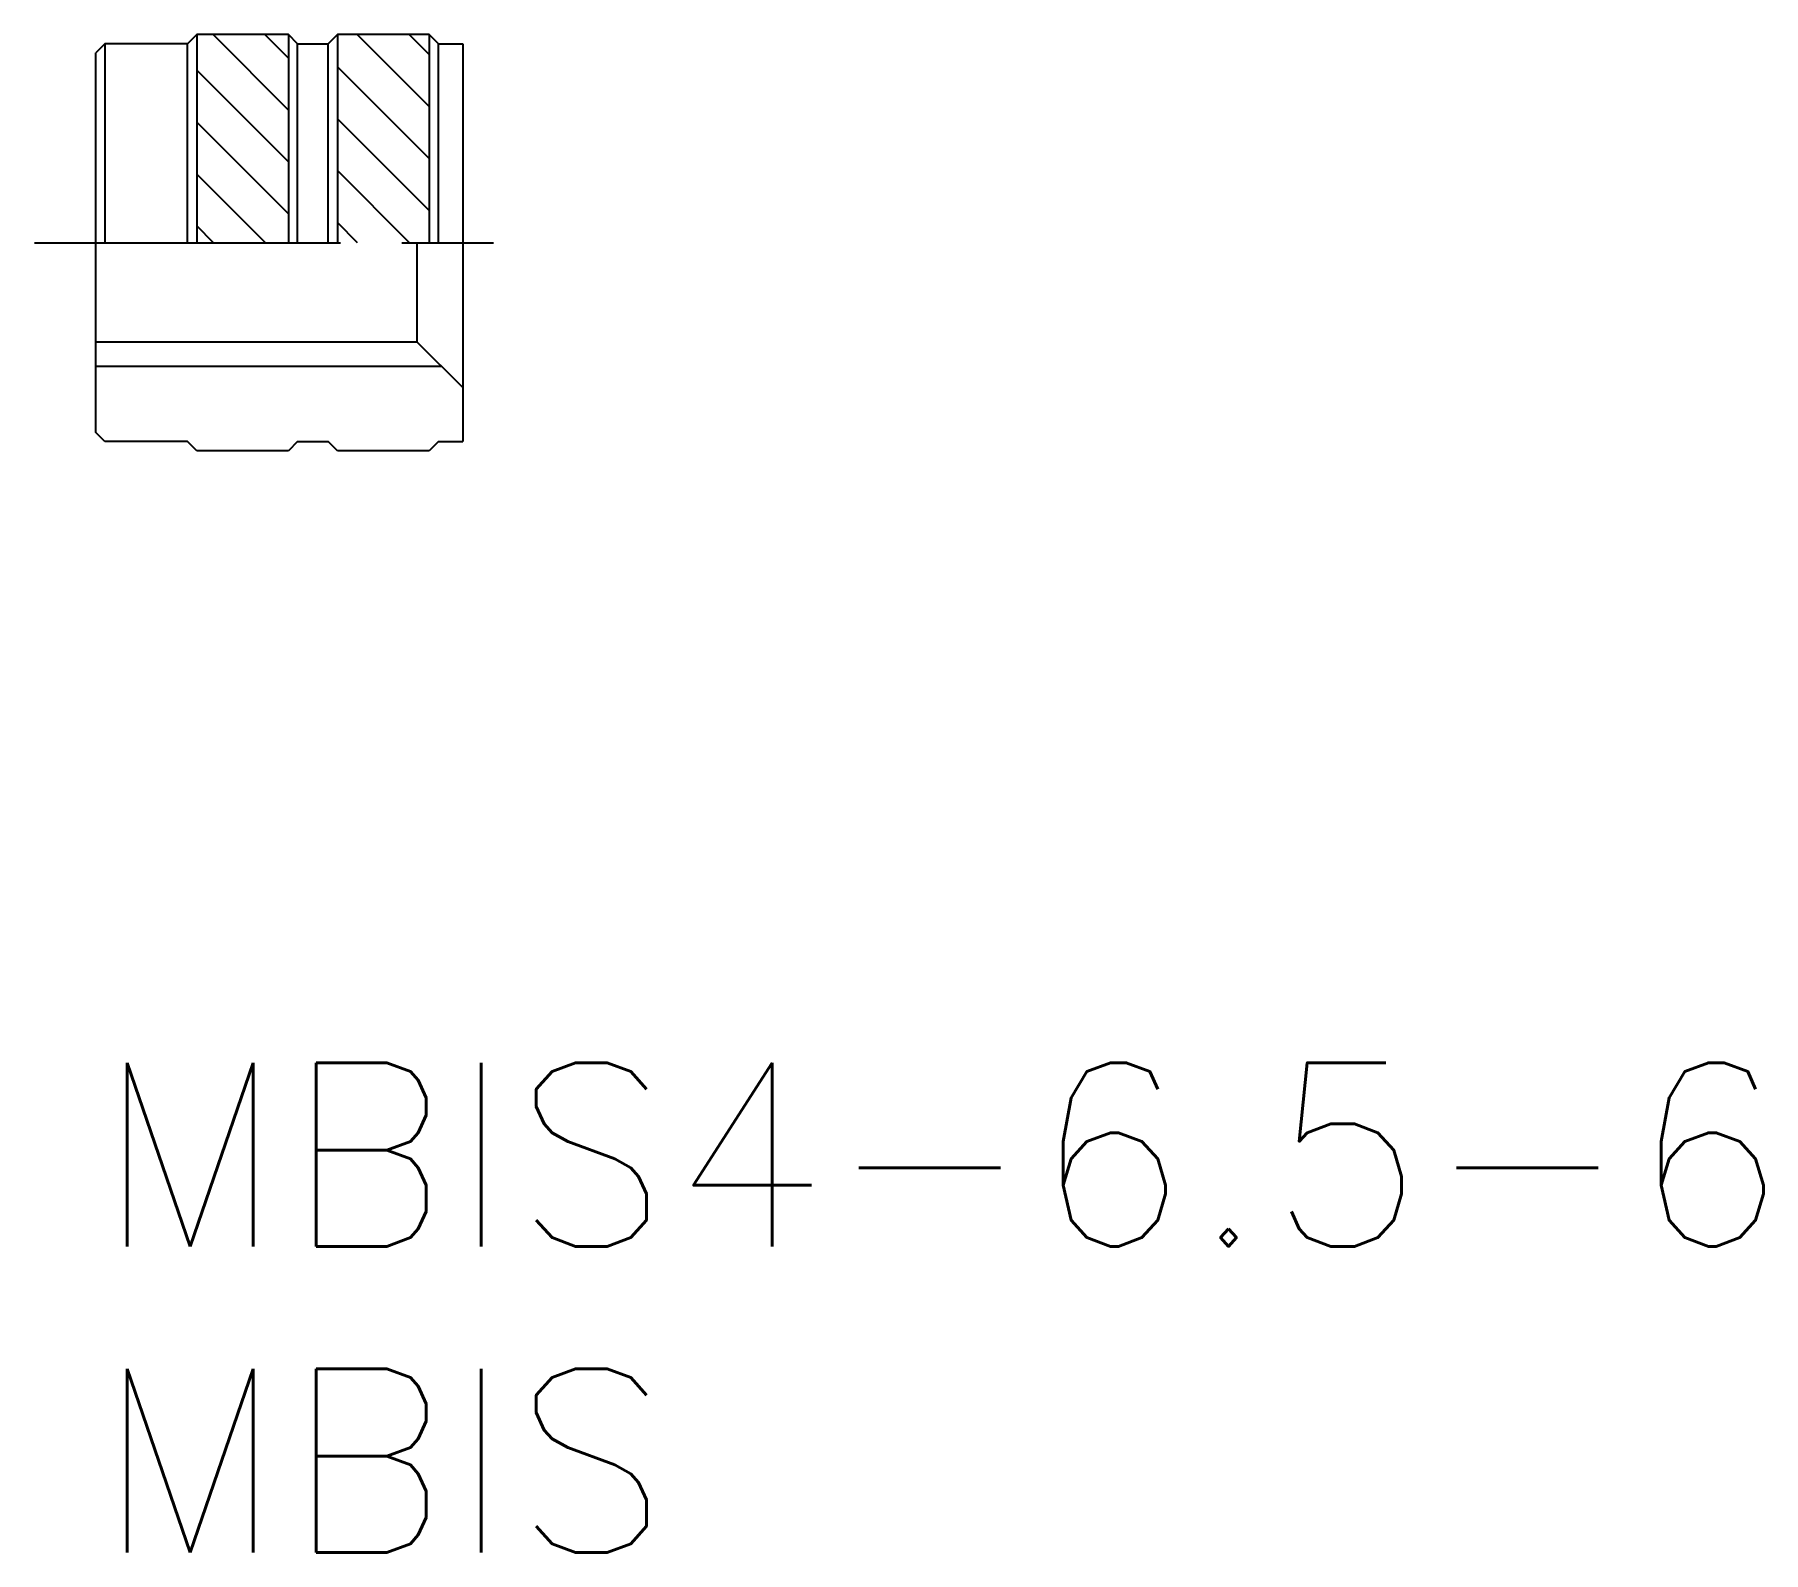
# Model space of a CAD drawing. Extents: x -1 to 27.3, y -8 to 16.8.
import ezdxf

# ---------------------------------------------------------------- set-up
doc = ezdxf.new("R2010")
doc.units = 0
doc.header["$LTSCALE"] = 0.5
doc.linetypes.add('CENTER', pattern=[50.8, 31.75, -6.35, 6.35, -6.35])
doc.linetypes.add('DASHDOT', pattern=[17, 10, -2, 3, -2])
for name, color, linetype in [('MSM_CENTER', 1, 'CENTER'), ('MSM_CONTINUOUS', 7, 'CONTINUOUS'), ('MSM_NARROW', 5, 'CONTINUOUS'), ('MSM_PART_NUMBER', 7, 'CONTINUOUS')]:
    doc.layers.add(name, color=color, linetype=linetype)
doc.styles.get("Standard").update_dxf_attribs({"font": 'txt.shx', "height": 3, "bigfont": 'bigfont.shx'})

msp = doc.modelspace()

# ---------------------------------------------------------------- linework, layer by layer
at = {"layer": 'MSM_CENTER', "linetype": 'DASHDOT'}
msp.add_line((-1, 13.4), (7, 13.4), dxfattribs=at)
at = {"layer": 'MSM_CONTINUOUS'}
for p, q in [((1.65, 16.8), (1.5, 16.65)), ((3.15, 16.8), (1.65, 16.8)), ((1.65, 16.8), (1.65, 13.4)), ((3.15, 15.567), (1.917, 16.8)), ((3.15, 16.416), (2.766, 16.8)), ((3.3, 16.65), (3.15, 16.8)), ((3.15, 16.8), (3.15, 13.4)), ((3.95, 16.8), (3.8, 16.65)), ((5.45, 16.8), (3.95, 16.8)), ((3.95, 16.8), (3.95, 13.4)), ((5.45, 15.623), (4.273, 16.8)), ((5.45, 16.472), (5.122, 16.8)), ((5.6, 16.65), (5.45, 16.8)), ((5.45, 16.8), (5.45, 13.4)), ((0.15, 16.65), (0, 16.5)), ((0, 10.3), (0, 16.5)), ((1.5, 16.65), (0.15, 16.65)), ((0.15, 16.65), (0.15, 13.4)), ((1.5, 13.4), (1.5, 16.65)), ((3.3, 16.65), (3.8, 16.65)), ((3.3, 13.4), (3.3, 16.65)), ((3.8, 13.4), (3.8, 16.65)), ((5.6, 16.65), (6, 16.65)), ((5.6, 13.4), (5.6, 16.65)), ((6, 16.65), (6, 10.15)), ((3.15, 14.719), (1.65, 16.219)), ((3.95, 16.275), (5.45, 14.775)), ((3.15, 13.87), (1.65, 15.37)), ((5.45, 13.926), (3.95, 15.426)), ((2.772, 13.4), (1.65, 14.522)), ((5.127, 13.4), (3.95, 14.577)), ((1.923, 13.4), (1.65, 13.673)), ((4.279, 13.4), (3.95, 13.729)), ((5.25, 13.4), (5.25, 11.779)), ((0, 11.779), (5.25, 11.779)), ((5.25, 11.779), (6, 11.035)), ((0.15, 10.15), (0, 10.3)), ((1.5, 10.15), (0.15, 10.15)), ((1.65, 10), (1.5, 10.15)), ((3.15, 10), (1.65, 10)), ((3.3, 10.15), (3.15, 10)), ((3.3, 10.15), (3.8, 10.15)), ((3.95, 10), (3.8, 10.15)), ((5.45, 10), (3.95, 10)), ((5.6, 10.15), (5.45, 10)), ((5.6, 10.15), (6, 10.15))]:
    msp.add_line(p, q, dxfattribs=at)
at = {"layer": 'MSM_NARROW', "linetype": 'CONTINUOUS'}
msp.add_line((0, 11.381), (5.651, 11.381), dxfattribs=at)

# ---------------------------------------------------------------- texts
at = {"layer": 'MSM_PART_NUMBER'}
for s, p in [('MBIS4-6.5-6', (0, -3)), ('MBIS', (0, -8))]:
    msp.add_text(s, height=3, dxfattribs=at).set_placement(p)

doc.saveas('drawing.dxf')
